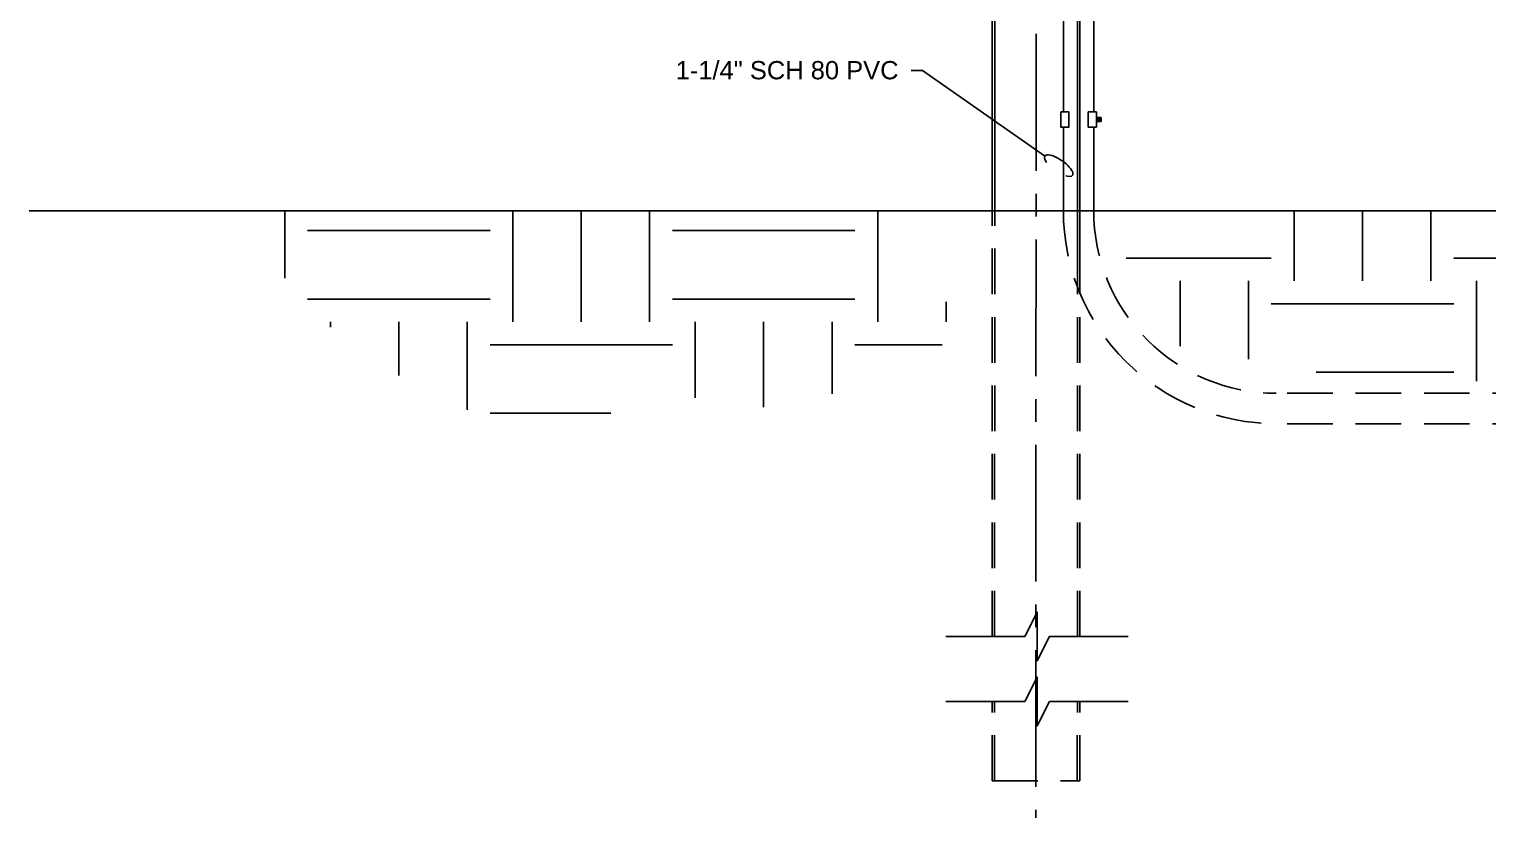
# Model space of a CAD drawing. Header units: feet. Extents: x -17 to 661, y -41 to 600.
# Drawn here: x 603.04 to 611.03, y 587.51 to 591.83 of the extents above; entities that cross this region are included whole.
import ezdxf
from ezdxf import colors
from ezdxf.entities.mleader import LeaderData, LeaderLine
from ezdxf.math import Vec2, Vec3

# ---------------------------------------------------------------- set-up
doc = ezdxf.new("R2010")
doc.units = ezdxf.units.FT
doc.header["$MEASUREMENT"] = 0
doc.linetypes.add('CENTER2', pattern=[1.125, 0.75, -0.125, 0.125, -0.125])
doc.linetypes.add('HIDDEN', pattern=[0.375, 0.25, -0.125])
for name, color, linetype in [('E-ARRY-POST', 4, 'Continuous'), ('E-COND-PVC', 4, 'Continuous'), ('E-DIMS', 7, 'Continuous'), ('E-EQPM-HRDW', 16, 'Continuous'), ('E-FIN-GR', 4, 'Continuous'), ('E-HATCH', 9, 'Continuous'), ('G-ANNO-TEXT', 1, 'Continuous')]:
    doc.layers.add(name, color=color, linetype=linetype)
doc.styles.add('NEI-A', font='arial.ttf')

# ---------------------------------------------------------------- blocks, each defined once
blk = doc.blocks.new('Equipment Callout Arrowhead .75')
at = {"color": 0}
blk.add_ellipse((-0.248, 0), major_axis=(0.743, 0), ratio=0.350959, start_param=-0.80282, end_param=3.944413, dxfattribs=at)

msp = doc.modelspace()

# ---------------------------------------------------------------- hatches: boundary and pattern name
at = {"layer": 'E-EQPM-HRDW'}
h = msp.add_hatch(dxfattribs=at)
h.set_pattern_fill('ANSI31', color=256, scale=0.020833, angle=420)
h.set_pattern_definition([(105, (603.0394756, 590.8386322), (-0.0025154318, -0.0006740079), [])])
h.paths.add_polyline_path([(608.8891, 591.3493), (608.8891, 591.3279), (608.9154, 591.3279), (608.9154, 591.3493)])
at = {"layer": 'E-HATCH'}
h = msp.add_hatch(dxfattribs=at)
h.set_pattern_fill('EARTH', color=9, scale=4, style=0)
h.set_pattern_definition([(0, (-319.4354, 302.3538), (1, 1), [1, -1]), (0, (-319.4354, 302.7288), (1, 1), [1, -1]), (0, (-319.4354, 303.1038), (1, 1), [1, -1]), (90, (-319.3104, 303.2288), (-1, 1), [1, -1]), (90, (-318.9354, 303.2288), (-1, 1), [1, -1]), (90, (-318.5604, 303.2288), (-1, 1), [1, -1])])
h.paths.add_polyline_path([(604.8229, 590.0574), (604.0991, 590.8386), (607.862, 590.8386), (608.1437, 590.1492), (607.2279, 589.74), (606.4868, 589.8429), (605.8281, 589.5548)])
h = msp.add_hatch(dxfattribs=at)
h.set_pattern_fill('EARTH', color=9, scale=4, style=0)
h.set_pattern_definition([(0, (709.8468, 579.5779), (1, 1), [1, -1]), (0, (709.8468, 579.9529), (1, 1), [1, -1]), (0, (709.8468, 580.3279), (1, 1), [1, -1]), (90, (709.9718, 580.4529), (-1, 1), [1, -1]), (90, (710.3468, 580.4529), (-1, 1), [1, -1]), (90, (710.7218, 580.4529), (-1, 1), [1, -1])])
h.paths.add_polyline_path([(609.0635, 590.1509), (609.0449, 590.8386), (613.0548, 590.8386), (612.4205, 590.3367), (612.1668, 589.9172), (611.4107, 589.9076), (610.3579, 589.9034)])

# ---------------------------------------------------------------- linework, layer by layer
at = {"layer": 'E-ARRY-POST', "color": 9}
msp.add_line((608.7993, 593.7311), (608.7993, 590.3867), dxfattribs=at)
for points in [[(608.3183, 590.8386), (608.3183, 593.7311)], [(608.3321, 590.8386), (608.3321, 593.7311)]]:
    msp.add_lwpolyline(points, dxfattribs=at)
at = {"layer": 'E-ARRY-POST', "color": 9, "flags": 128}
msp.add_lwpolyline([(608.7856, 590.4209), (608.7856, 593.7311)], dxfattribs=at)
at = {"layer": 'E-ARRY-POST', "color": 9, "linetype": 'HIDDEN'}
for points in [[(608.3176, 588.5063), (608.3183, 590.8386)], [(608.3314, 588.5063), (608.3321, 590.8386)], [(608.7849, 588.5063), (608.7856, 590.4209)], [(608.7987, 588.5063), (608.7993, 590.3867)], [(608.3175, 587.7153), (608.3176, 588.15)], [(608.3312, 587.7153), (608.3313, 588.15)], [(608.7847, 587.7153), (608.7849, 588.15)], [(608.7985, 587.7153), (608.7986, 588.15)], [(608.3175, 587.7153), (608.7985, 587.7153)]]:
    msp.add_lwpolyline(points, dxfattribs=at)
at = {"layer": 'E-ARRY-POST', "color": 9, "linetype": 'Continuous', "flags": 128}
for points in [[(608.0646, 588.5063), (608.4963, 588.5063), (608.5645, 588.6397), (608.5645, 588.3728), (608.6327, 588.5063), (609.0644, 588.5063)], [(608.0646, 588.15), (608.4963, 588.15), (608.5645, 588.2835), (608.5645, 588.0165), (608.6327, 588.15), (609.0644, 588.15)]]:
    msp.add_lwpolyline(points, dxfattribs=at)
at = {"layer": 'E-COND-PVC', "linetype": 'Continuous'}
for points in [[(608.7082, 591.3803), (608.7082, 592.297)], [(608.8749, 592.297), (608.8749, 591.3803)], [(608.7082, 590.8386), (608.7082, 591.297)], [(608.8749, 591.297), (608.8749, 590.8386)]]:
    msp.add_lwpolyline(points, dxfattribs=at)
at = {"layer": 'E-COND-PVC', "linetype": 'HIDDEN'}
for points in [[(614.9352, 590.2377, -0.263265), (613.9352, 589.672), (609.8749, 589.672, -0.414214), (608.7082, 590.8386)], [(614.9352, 590.8386, -0.414214), (613.9352, 589.8386), (609.8749, 589.8386, -0.414214), (608.8749, 590.8386)]]:
    msp.add_lwpolyline(points, format="xyb", dxfattribs=at)
at = {"layer": 'E-DIMS', "color": 7, "linetype": 'CENTER2', "flags": 128}
msp.add_lwpolyline([(608.5588, 594.057), (608.558, 587.5129)], dxfattribs=at)
at = {"layer": 'E-EQPM-HRDW'}
for points in [[(608.694, 591.3803), (608.7383, 591.3803), (608.7383, 591.297), (608.694, 591.297)], [(608.8891, 591.3803), (608.8448, 591.3803), (608.8448, 591.297), (608.8891, 591.297)]]:
    msp.add_lwpolyline(points, close=True, dxfattribs=at)
at = {"layer": 'E-EQPM-HRDW', "flags": 128}
for points in [[(608.9154, 591.3493), (608.8891, 591.3493)], [(608.9154, 591.3493), (608.9154, 591.3279)], [(608.9154, 591.3279), (608.8891, 591.3279)]]:
    msp.add_lwpolyline(points, dxfattribs=at)
at = {"layer": 'E-FIN-GR'}
msp.add_line((603.0395, 590.8386), (617.46, 590.8386), dxfattribs=at)

# ---------------------------------------------------------------- leaders
at = {"layer": 'G-ANNO-TEXT'}
ml = msp.add_multileader_mtext('Standard', dxfattribs=at)
ml.set_content('1-1/4" SCH 80 PVC', color=256, style='NEI-A')
ml.set_leader_properties()
ml.set_arrow_properties(name='Equipment Callout Arrowhead .75')
ml.build(insert=Vec2(0, 0))
ml.multileader.update_dxf_attribs({"dogleg_length": 0.0625, "arrow_head_size": 0.125})
ctx = ml.context
ctx.base_point, ctx.char_height, ctx.arrow_head_size, ctx.landing_gap_size, ctx.plane_origin = Vec3(606.493, 591.6078), 0.1, 0.125, 0.09, Vec3(608.5541, 591.0794)
notes = []
notes.append((ctx, [(0, (1, 1, 0), (607.9368, 591.6078), (-1, 0), 0.0625, [(0, [(608.7082, 591.0678)], 0, [])])]))
ctx.mtext.insert, ctx.mtext.width, ctx.mtext.flow_direction = Vec3(606.583, 591.6587), 1.38026, 5
for ctx, leaders in notes:
    for number, flags, end, landing, length, lines in leaders:
        leader = LeaderData()
        leader.index, (leader.has_last_leader_line, leader.has_dogleg_vector, leader.attachment_direction) = number, flags
        leader.last_leader_point, leader.dogleg_vector, leader.dogleg_length = Vec3(end), Vec3(landing), length
        for number, points, colour, breaks in lines:
            line = LeaderLine()
            line.index, line.vertices, line.color, line.breaks = number, Vec3.list(points), colors.encode_raw_color(colour), breaks
            leader.lines.append(line)
        ctx.leaders.append(leader)

doc.saveas('drawing.dxf')
